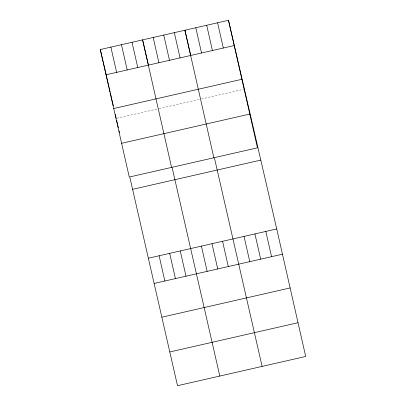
<?xml version="1.0" encoding="UTF-8"?>
<svg xmlns="http://www.w3.org/2000/svg" width="406" height="406" viewBox="0 0 406 406"><rect width="100%" height="100%" fill="white"/><g stroke="black" fill="none" stroke-linecap="round" stroke-linejoin="round"><path stroke-width="0.3" stroke-dasharray="2.03 1.52" d="M116.811 118.247L157.345 109.006M159.111 108.605L199.645 99.358M201.427 98.952L243.798 89.29"/><path stroke-width="0.61" d="M228.487 20.3L257.46 147.825L129.275 177.052L100.302 49.532L228.487 20.3L276.725 228.948L305.698 356.468L177.513 385.7L129.89 177.503M106.037 74.78L234.221 45.548M113.705 108.529L241.89 79.297M121.607 143.303L249.791 114.071M132.625 189.323L260.804 160.096M148.54 258.175L276.725 228.948M154.28 283.424L282.459 254.197M161.948 317.177L290.128 287.945M169.845 351.951L298.029 322.719M190.693 55.277L184.903 30.237L213.876 157.761M214.49 158.208L262.114 366.41M148.393 64.924L142.602 39.884L171.576 167.409M172.19 167.856L219.813 376.052M100.302 49.532L107.407 80.256M107.539 80.83L108.986 87.087M109.118 87.655L110.168 92.208M110.432 93.344L111.878 99.607M112.01 100.175L113.33 105.864M115.299 114.401L116.223 118.385M116.634 120.156L117.588 124.297M117.862 125.479L118.41 127.844M119.09 130.798L119.501 132.574M265.828 231.43L271.563 256.678M217.591 22.787L223.325 48.035M254.932 233.917L260.672 259.165M206.695 25.268L212.429 50.517M244.036 236.399L249.776 261.647M195.799 27.755L201.533 53.003M222.569 241.296L228.304 266.544M174.326 32.647L180.066 57.896M211.993 243.707L217.728 268.955M163.755 35.063L169.49 60.311M201.417 246.122L207.151 271.37M153.179 37.474L158.913 62.722M180.269 250.944L186.004 276.192M132.026 42.295L137.766 67.543M169.693 253.354L175.428 278.602M121.455 44.706L127.19 69.954M159.116 255.765L164.851 281.013M110.879 47.121L116.613 72.364"/></g></svg>
